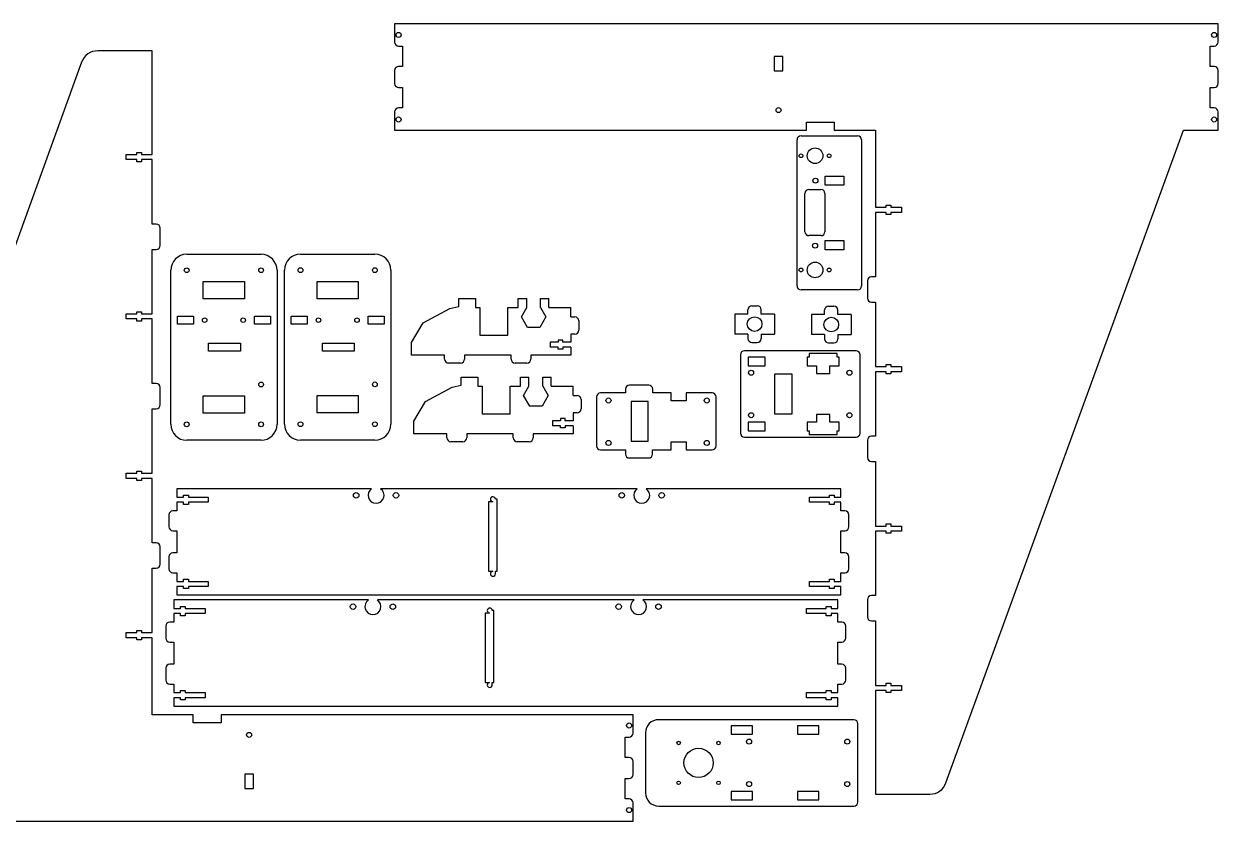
# Model space of a CAD drawing. Header units: millimetres. Extents: x -753 to 1045, y 196 to 851.
# Drawn here: x 146 to 1045, y 196 to 796 of the extents above; entities that cross this region are included whole.
import ezdxf

# ---------------------------------------------------------------- set-up
doc = ezdxf.new("R2010")
doc.units = ezdxf.units.MM

msp = doc.modelspace()

# ---------------------------------------------------------------- linework, layer by layer
at = {"color": 7, "linetype": 'Continuous', "lineweight": 25}
for p, q in [((425.32, 796.05), (425.32, 782.38)), ((1045.32, 796.05), (425.32, 796.05)), ((1045.32, 782.38), (1045.32, 796.05)), ((242.81, 775.76), (201.91, 775.76)), ((242.81, 697.66), (242.81, 775.76)), ((428.32, 779.38), (431.32, 779.38)), ((431.32, 779.38), (431.32, 764.05)), ((1039.32, 779.38), (1042.32, 779.38)), ((1039.32, 764.05), (1039.32, 779.38)), ((189.69, 767.2), (10.82, 275.76)), ((711.11, 771.47), (711.11, 760.63)), ((717.61, 771.47), (711.11, 771.47)), ((717.61, 760.63), (717.61, 771.47)), ((425.32, 761.05), (425.32, 751.05)), ((431.32, 764.05), (428.32, 764.05)), ((711.11, 760.63), (717.61, 760.63)), ((1042.32, 764.05), (1039.32, 764.05)), ((1045.32, 751.05), (1045.32, 761.05)), ((428.32, 748.05), (431.32, 748.05)), ((431.32, 748.05), (431.32, 732.72)), ((1039.32, 748.05), (1042.32, 748.05)), ((1039.32, 732.72), (1039.32, 748.05)), ((425.32, 729.72), (425.32, 716.05)), ((431.32, 732.72), (428.32, 732.72)), ((1042.32, 732.72), (1039.32, 732.72)), ((1045.32, 716.05), (1045.32, 729.72)), ((735.36, 716.05), (735.36, 722.05)), ((735.36, 722.05), (756.36, 722.05)), ((756.36, 722.05), (756.36, 716.05)), ((425.32, 716.05), (735.36, 716.05)), ((731.28, 711.75), (773.93, 711.75)), ((756.36, 716.05), (787.32, 716.05)), ((787.32, 716.05), (787.32, 657.95)), ((840.43, 224.6), (1019.31, 716.05)), ((1019.31, 716.05), (1045.32, 716.05)), ((728.28, 598.75), (728.28, 708.75)), ((776.93, 708.75), (776.93, 598.75)), ((223.31, 697.66), (231.31, 697.66)), ((223.31, 693.86), (223.31, 697.66)), ((231.31, 693.86), (223.31, 693.86)), ((231.31, 699.26), (234.81, 699.26)), ((231.31, 697.66), (231.31, 699.26)), ((231.31, 692.26), (231.31, 693.86)), ((234.81, 699.26), (234.81, 697.66)), ((234.81, 697.66), (242.81, 697.66)), ((242.81, 693.86), (234.81, 693.86)), ((234.81, 693.86), (234.81, 692.26)), ((242.81, 645.26), (242.81, 693.86)), ((234.81, 692.26), (231.31, 692.26)), ((749.56, 674.5), (749.56, 681.5)), ((749.56, 681.5), (763.56, 681.5)), ((763.56, 674.5), (749.56, 674.5)), ((763.56, 681.5), (763.56, 674.5)), ((734.28, 639.59), (734.28, 668.43)), ((737.28, 671.43), (746.28, 671.43)), ((749.28, 668.43), (749.28, 639.59)), ((787.32, 657.95), (795.32, 657.95)), ((795.32, 659.55), (798.82, 659.55)), ((795.32, 657.95), (795.32, 659.55)), ((798.82, 659.55), (798.82, 657.95)), ((798.82, 657.95), (806.82, 657.95)), ((806.82, 657.95), (806.82, 654.15)), ((787.32, 654.15), (787.32, 605.55)), ((795.32, 654.15), (787.32, 654.15)), ((795.32, 652.55), (795.32, 654.15)), ((798.82, 652.55), (795.32, 652.55)), ((798.82, 654.15), (798.82, 652.55)), ((806.82, 654.15), (798.82, 654.15)), ((245.81, 645.26), (242.81, 645.26)), ((248.81, 629.26), (248.81, 642.26)), ((746.28, 636.59), (737.28, 636.59)), ((749.56, 633), (763.56, 633)), ((749.56, 626), (749.56, 633)), ((763.56, 633), (763.56, 626)), ((242.81, 577.66), (242.81, 626.26)), ((242.81, 626.26), (245.81, 626.26)), ((268.78, 622.53), (324.78, 622.53)), ((354.46, 622.62), (410.46, 622.62)), ((763.56, 626), (749.56, 626)), ((256.78, 494.53), (256.78, 610.53)), ((336.78, 610.53), (336.78, 494.53)), ((342.46, 494.62), (342.46, 610.62)), ((422.46, 610.62), (422.46, 494.62)), ((781.32, 602.55), (781.32, 589.55)), ((787.32, 605.55), (784.32, 605.55)), ((281.28, 602.03), (312.28, 602.03)), ((281.28, 589.03), (281.28, 602.03)), ((312.28, 602.03), (312.28, 589.03)), ((366.96, 589.12), (366.96, 602.12)), ((366.96, 602.12), (397.96, 602.12)), ((397.96, 602.12), (397.96, 589.12)), ((773.93, 595.75), (731.28, 595.75)), ((312.28, 589.03), (281.28, 589.03)), ((397.96, 589.12), (366.96, 589.12)), ((473.71, 583.29), (473.71, 589.29)), ((473.71, 589.29), (486.15, 589.29)), ((486.15, 589.29), (486.15, 582.55)), ((518.45, 589.29), (524.8, 589.29)), ((518.45, 582.55), (518.45, 589.29)), ((524.8, 582.51), (524.8, 589.29)), ((535.14, 582.51), (535.14, 589.29)), ((535.14, 589.29), (541.49, 589.29)), ((541.49, 582.55), (541.49, 589.29)), ((784.32, 586.55), (787.32, 586.55)), ((787.32, 586.55), (787.32, 537.95)), ((223.31, 577.66), (231.31, 577.66)), ((223.31, 573.86), (223.31, 577.66)), ((231.31, 579.26), (234.81, 579.26)), ((231.31, 577.66), (231.31, 579.26)), ((234.81, 579.26), (234.81, 577.66)), ((234.81, 577.66), (242.81, 577.66)), ((261.78, 569.93), (261.78, 575.93)), ((261.78, 575.93), (273.78, 575.93)), ((273.78, 575.93), (273.78, 569.93)), ((319.78, 575.93), (331.78, 575.93)), ((319.78, 569.93), (319.78, 575.93)), ((331.78, 575.93), (331.78, 569.93)), ((347.46, 576.02), (359.46, 576.02)), ((347.46, 570.02), (347.46, 576.02)), ((359.46, 576.02), (359.46, 570.02)), ((405.46, 576.02), (417.46, 576.02)), ((405.46, 570.02), (405.46, 576.02)), ((417.46, 576.02), (417.46, 570.02)), ((446.76, 570.92), (466.91, 581.81)), ((466.91, 581.81), (473.71, 583.29)), ((486.15, 582.55), (489.48, 582.55)), ((489.48, 582.55), (489.48, 561.64)), ((510.6, 582.55), (518.45, 582.55)), ((510.6, 561.64), (510.6, 582.55)), ((520.73, 575.46), (524.8, 582.51)), ((525.35, 567.46), (520.73, 575.46)), ((539.21, 575.46), (534.59, 567.46)), ((535.14, 582.51), (539.21, 575.46)), ((541.49, 582.55), (557.97, 582.55)), ((557.97, 575.46), (557.97, 582.55)), ((557.97, 575.46), (560.97, 575.46)), ((681.35, 577.5), (681.35, 562.5)), ((691.35, 577.5), (681.35, 577.5)), ((691.35, 577.5), (691.35, 580.83)), ((694.35, 583.83), (698.35, 583.83)), ((701.35, 577.5), (701.35, 580.83)), ((711.35, 577.5), (701.35, 577.5)), ((711.35, 577.5), (711.35, 562.5)), ((739.07, 577.15), (739.07, 562.15)), ((749.07, 577.15), (739.07, 577.15)), ((749.07, 577.15), (749.07, 580.48)), ((752.07, 583.48), (756.07, 583.48)), ((759.07, 577.15), (759.07, 580.48)), ((769.07, 577.15), (759.07, 577.15)), ((769.07, 577.15), (769.07, 562.15)), ((231.31, 573.86), (223.31, 573.86)), ((231.31, 572.26), (231.31, 573.86)), ((234.81, 572.26), (231.31, 572.26)), ((234.81, 573.86), (234.81, 572.26)), ((242.81, 573.86), (234.81, 573.86)), ((242.81, 525.26), (242.81, 573.86)), ((273.78, 569.93), (261.78, 569.93)), ((331.78, 569.93), (319.78, 569.93)), ((359.46, 570.02), (347.46, 570.02)), ((417.46, 570.02), (405.46, 570.02)), ((437.97, 556.16), (446.76, 570.92)), ((534.59, 567.46), (525.35, 567.46)), ((563.97, 572.46), (563.97, 565.36)), ((489.48, 561.64), (510.6, 561.64)), ((551.94, 558), (548.44, 558)), ((548.44, 558), (548.44, 556.4)), ((551.94, 556.4), (551.94, 558)), ((560.97, 562.36), (557.97, 562.36)), ((557.97, 562.36), (557.97, 556.4)), ((691.35, 562.5), (681.35, 562.5)), ((691.35, 562.5), (691.35, 559.18)), ((701.35, 562.5), (701.35, 559.18)), ((701.35, 562.5), (711.35, 562.5)), ((749.07, 562.15), (739.07, 562.15)), ((749.07, 562.15), (749.07, 558.82)), ((759.07, 562.15), (769.07, 562.15)), ((759.07, 562.15), (759.07, 558.82)), ((285.28, 555.53), (309.28, 555.53)), ((285.28, 549.53), (285.28, 555.53)), ((309.28, 549.53), (285.28, 549.53)), ((309.28, 555.53), (309.28, 549.53)), ((370.96, 555.62), (394.96, 555.62)), ((370.96, 549.62), (370.96, 555.62)), ((394.96, 549.62), (370.96, 549.62)), ((394.96, 555.62), (394.96, 549.62)), ((437.97, 546.64), (437.97, 556.16)), ((548.44, 556.4), (542.42, 556.4)), ((542.42, 556.4), (542.42, 552.6)), ((548.44, 552.6), (542.42, 552.6)), ((548.44, 551), (548.44, 552.6)), ((551.94, 551), (548.44, 551)), ((557.97, 556.4), (551.94, 556.4)), ((551.94, 552.6), (551.94, 551)), ((557.97, 552.6), (551.94, 552.6)), ((557.97, 552.6), (557.97, 546.64)), ((772.71, 549.89), (688.71, 549.89)), ((694.35, 556.18), (698.35, 556.18)), ((752.07, 555.82), (756.07, 555.82)), ((462.97, 546.64), (437.97, 546.64)), ((462.97, 543.64), (462.97, 546.64)), ((474.97, 540.64), (465.97, 540.64)), ((512.97, 546.64), (477.97, 546.64)), ((477.97, 546.64), (477.97, 543.64)), ((512.97, 543.64), (512.97, 546.64)), ((524.97, 540.64), (515.97, 540.64)), ((557.97, 546.64), (527.97, 546.64)), ((527.97, 546.64), (527.97, 543.64)), ((685.71, 546.89), (685.71, 487.89)), ((704.28, 545.17), (691.58, 545.17)), ((691.58, 545.17), (691.58, 538.62)), ((704.28, 538.62), (704.28, 545.17)), ((737.47, 545.14), (735.97, 545.14)), ((735.97, 545.14), (735.97, 538.64)), ((737.47, 547.84), (737.47, 545.14)), ((758.47, 547.84), (737.47, 547.84)), ((758.47, 545.14), (758.47, 547.84)), ((759.97, 545.14), (758.47, 545.14)), ((759.97, 538.64), (759.97, 545.14)), ((775.71, 487.89), (775.71, 546.89)), ((795.32, 539.55), (798.82, 539.55)), ((795.32, 537.95), (795.32, 539.55)), ((798.82, 539.55), (798.82, 537.95)), ((691.58, 538.62), (704.28, 538.62)), ((724.7, 532.29), (711.24, 532.29)), ((711.24, 532.29), (711.24, 502.49)), ((724.7, 502.49), (724.7, 532.29)), ((735.97, 538.64), (742.83, 538.64)), ((742.83, 538.64), (742.83, 532.88)), ((742.83, 532.88), (753.08, 532.88)), ((753.08, 532.88), (753.08, 538.64)), ((753.08, 538.64), (759.97, 538.64)), ((787.32, 537.95), (795.32, 537.95)), ((787.32, 534.15), (787.32, 485.55)), ((795.32, 534.15), (787.32, 534.15)), ((795.32, 532.55), (795.32, 534.15)), ((798.82, 532.55), (795.32, 532.55)), ((798.82, 537.95), (806.82, 537.95)), ((798.82, 534.15), (798.82, 532.55)), ((806.82, 534.15), (798.82, 534.15)), ((806.82, 537.95), (806.82, 534.15)), ((245.81, 525.26), (242.81, 525.26)), ((248.81, 509.26), (248.81, 522.26)), ((448.46, 511.73), (468.61, 522.62)), ((468.61, 522.62), (475.41, 524.1)), ((475.41, 524.1), (475.41, 530.1)), ((475.41, 530.1), (487.85, 530.1)), ((487.85, 530.1), (487.85, 523.36)), ((487.85, 523.36), (491.18, 523.36)), ((491.18, 523.36), (491.18, 502.45)), ((512.3, 502.45), (512.3, 523.36)), ((512.3, 523.36), (520.14, 523.36)), ((520.14, 523.36), (520.14, 530.1)), ((520.14, 530.1), (526.49, 530.1)), ((522.43, 516.28), (526.49, 523.32)), ((526.49, 523.32), (526.49, 530.1)), ((536.84, 523.32), (536.84, 530.1)), ((536.84, 530.1), (543.19, 530.1)), ((536.84, 523.32), (540.9, 516.28)), ((543.19, 523.36), (543.19, 530.1)), ((543.19, 523.36), (559.67, 523.36)), ((559.67, 516.28), (559.67, 523.36)), ((616.65, 523.98), (602.08, 523.98)), ((281.28, 516.03), (312.28, 516.03)), ((281.28, 503.03), (281.28, 516.03)), ((312.28, 516.03), (312.28, 503.03)), ((366.96, 516.12), (397.96, 516.12)), ((366.96, 503.12), (366.96, 516.12)), ((397.96, 516.12), (397.96, 503.12)), ((527.05, 508.28), (522.43, 516.28)), ((540.9, 516.28), (536.28, 508.28)), ((559.67, 516.28), (562.67, 516.28)), ((565.67, 513.28), (565.67, 506.18)), ((577.32, 515.13), (577.32, 478.26)), ((599.08, 518.13), (580.32, 518.13)), ((599.08, 520.98), (599.08, 518.13)), ((619.65, 518.13), (619.65, 520.98)), ((633.57, 518.13), (619.65, 518.13)), ((633.57, 512.12), (633.57, 518.13)), ((664.32, 518.13), (644.82, 518.13)), ((644.82, 518.13), (644.82, 512.12)), ((667.32, 478.26), (667.32, 515.13)), ((242.81, 506.26), (245.81, 506.26)), ((242.81, 457.66), (242.81, 506.26)), ((439.67, 496.97), (448.46, 511.73)), ((536.28, 508.28), (527.05, 508.28)), ((616.32, 511.6), (603.32, 511.6)), ((603.32, 511.6), (603.32, 481.8)), ((616.32, 481.8), (616.32, 511.6)), ((644.82, 512.12), (633.57, 512.12)), ((312.28, 503.03), (281.28, 503.03)), ((397.96, 503.12), (366.96, 503.12)), ((439.67, 487.45), (439.67, 496.97)), ((491.18, 502.45), (512.3, 502.45)), ((544.12, 497.21), (544.12, 493.41)), ((550.14, 497.21), (544.12, 497.21)), ((550.14, 498.81), (550.14, 497.21)), ((553.64, 498.81), (550.14, 498.81)), ((553.64, 497.21), (553.64, 498.81)), ((559.67, 497.21), (553.64, 497.21)), ((562.67, 503.18), (559.67, 503.18)), ((559.67, 503.18), (559.67, 497.21)), ((704.28, 496.17), (691.58, 496.17)), ((691.58, 496.17), (691.58, 489.62)), ((704.28, 489.62), (704.28, 496.17)), ((711.24, 502.49), (724.7, 502.49)), ((735.97, 496.14), (735.97, 489.64)), ((742.83, 496.14), (735.97, 496.14)), ((753.08, 501.9), (742.83, 501.9)), ((742.83, 501.9), (742.83, 496.14)), ((753.08, 496.14), (753.08, 501.9)), ((759.97, 496.14), (753.08, 496.14)), ((759.97, 489.64), (759.97, 496.14)), ((464.67, 487.45), (439.67, 487.45)), ((464.67, 484.45), (464.67, 487.45)), ((514.67, 487.45), (479.67, 487.45)), ((479.67, 487.45), (479.67, 484.45)), ((514.67, 484.45), (514.67, 487.45)), ((559.67, 487.45), (529.67, 487.45)), ((529.67, 487.45), (529.67, 484.45)), ((550.14, 493.41), (544.12, 493.41)), ((550.14, 491.81), (550.14, 493.41)), ((553.64, 491.81), (550.14, 491.81)), ((553.64, 493.41), (553.64, 491.81)), ((559.67, 493.41), (553.64, 493.41)), ((559.67, 493.41), (559.67, 487.45)), ((691.58, 489.62), (704.28, 489.62)), ((735.97, 489.64), (737.47, 489.64)), ((737.47, 489.64), (737.47, 486.94)), ((737.47, 486.94), (758.47, 486.94)), ((758.47, 486.94), (758.47, 489.64)), ((758.47, 489.64), (759.97, 489.64)), ((787.32, 485.55), (784.32, 485.55)), ((324.78, 482.53), (268.78, 482.53)), ((410.46, 482.62), (354.46, 482.62)), ((476.67, 481.45), (467.67, 481.45)), ((526.67, 481.45), (517.67, 481.45)), ((603.32, 481.8), (616.32, 481.8)), ((633.57, 481.28), (644.82, 481.28)), ((633.57, 475.26), (633.57, 481.28)), ((644.82, 481.28), (644.82, 475.26)), ((688.71, 484.89), (772.71, 484.89)), ((781.32, 482.55), (781.32, 469.55)), ((580.32, 475.26), (599.13, 475.26)), ((599.13, 475.26), (599.13, 472.18)), ((602.13, 469.18), (616.51, 469.18)), ((619.51, 475.26), (633.57, 475.26)), ((619.51, 472.18), (619.51, 475.26)), ((644.82, 475.26), (664.32, 475.26)), ((231.31, 457.66), (231.31, 459.26)), ((231.31, 459.26), (234.81, 459.26)), ((234.81, 459.26), (234.81, 457.66)), ((784.32, 466.55), (787.32, 466.55)), ((787.32, 466.55), (787.32, 417.95)), ((223.31, 457.66), (231.31, 457.66)), ((223.31, 453.86), (223.31, 457.66)), ((231.31, 453.86), (223.31, 453.86)), ((231.31, 452.26), (231.31, 453.86)), ((234.81, 452.26), (231.31, 452.26)), ((234.81, 457.66), (242.81, 457.66)), ((242.81, 453.86), (234.81, 453.86)), ((234.81, 453.86), (234.81, 452.26)), ((242.81, 405.26), (242.81, 453.86)), ((261.35, 446.06), (261.35, 439.63)), ((408.03, 446.06), (261.35, 446.06)), ((266.35, 441.23), (270.05, 441.23)), ((266.35, 439.63), (266.35, 441.23)), ((270.05, 441.23), (270.05, 439.63)), ((608.03, 446.06), (414.67, 446.06)), ((761.35, 446.06), (614.67, 446.06)), ((752.65, 439.63), (752.65, 441.23)), ((752.65, 441.23), (756.35, 441.23)), ((756.35, 441.23), (756.35, 439.63)), ((761.35, 439.63), (761.35, 446.06)), ((261.35, 439.63), (266.35, 439.63)), ((261.35, 435.83), (261.35, 429.39)), ((266.35, 435.83), (261.35, 435.83)), ((266.35, 434.23), (266.35, 435.83)), ((270.05, 434.23), (266.35, 434.23)), ((270.05, 439.63), (285.05, 439.63)), ((270.05, 435.83), (270.05, 434.23)), ((285.05, 435.83), (270.05, 435.83)), ((285.05, 439.63), (285.05, 435.83)), ((499.19, 436.16), (495.94, 436.16)), ((495.94, 436.16), (495.94, 383.96)), ((502.44, 438.06), (501.22, 438.06)), ((502.44, 383.96), (502.44, 438.06)), ((737.65, 439.63), (752.65, 439.63)), ((737.65, 435.83), (737.65, 439.63)), ((752.65, 435.83), (737.65, 435.83)), ((752.65, 434.23), (752.65, 435.83)), ((756.35, 434.23), (752.65, 434.23)), ((756.35, 439.63), (761.35, 439.63)), ((756.35, 435.83), (756.35, 434.23)), ((761.35, 435.83), (756.35, 435.83)), ((761.35, 429.39), (761.35, 435.83)), ((255.35, 426.39), (255.35, 417.39)), ((261.35, 429.39), (258.35, 429.39)), ((764.35, 429.39), (761.35, 429.39)), ((767.35, 417.39), (767.35, 426.39)), ((258.35, 414.39), (261.35, 414.39)), ((261.35, 414.39), (261.35, 397.73)), ((761.35, 414.39), (764.35, 414.39)), ((761.35, 397.73), (761.35, 414.39)), ((787.32, 417.95), (795.32, 417.95)), ((787.32, 414.15), (787.32, 365.55)), ((795.32, 414.15), (787.32, 414.15)), ((795.32, 419.55), (798.82, 419.55)), ((795.32, 417.95), (795.32, 419.55)), ((795.32, 412.55), (795.32, 414.15)), ((798.82, 419.55), (798.82, 417.95)), ((798.82, 417.95), (806.82, 417.95)), ((798.82, 414.15), (798.82, 412.55)), ((806.82, 414.15), (798.82, 414.15)), ((806.82, 417.95), (806.82, 414.15)), ((245.81, 405.26), (242.81, 405.26)), ((798.82, 412.55), (795.32, 412.55)), ((248.81, 389.26), (248.81, 402.26)), ((261.35, 397.73), (258.35, 397.73)), ((764.35, 397.73), (761.35, 397.73)), ((255.35, 394.73), (255.35, 385.73)), ((767.35, 385.73), (767.35, 394.73)), ((242.81, 386.26), (245.81, 386.26)), ((242.81, 337.66), (242.81, 386.26)), ((258.35, 382.73), (261.35, 382.73)), ((261.35, 382.73), (261.35, 376.29)), ((266.35, 377.89), (270.05, 377.89)), ((266.35, 376.29), (266.35, 377.89)), ((270.05, 377.89), (270.05, 376.29)), ((495.94, 383.96), (499.19, 383.96)), ((501.22, 382.06), (501.22, 383.96)), ((501.22, 383.96), (502.44, 383.96)), ((752.65, 376.29), (752.65, 377.89)), ((752.65, 377.89), (756.35, 377.89)), ((756.35, 377.89), (756.35, 376.29)), ((761.35, 382.73), (764.35, 382.73)), ((761.35, 376.29), (761.35, 382.73)), ((261.35, 376.29), (266.35, 376.29)), ((261.35, 372.49), (261.35, 366.06)), ((266.35, 372.49), (261.35, 372.49)), ((266.35, 370.89), (266.35, 372.49)), ((270.05, 370.89), (266.35, 370.89)), ((270.05, 376.29), (285.05, 376.29)), ((270.05, 372.49), (270.05, 370.89)), ((285.05, 372.49), (270.05, 372.49)), ((285.05, 376.29), (285.05, 372.49)), ((737.65, 376.29), (752.65, 376.29)), ((737.65, 372.49), (737.65, 376.29)), ((752.65, 372.49), (737.65, 372.49)), ((752.65, 370.89), (752.65, 372.49)), ((756.35, 370.89), (752.65, 370.89)), ((756.35, 376.29), (761.35, 376.29)), ((756.35, 372.49), (756.35, 370.89)), ((761.35, 372.49), (756.35, 372.49)), ((761.35, 366.06), (761.35, 372.49)), ((259, 362.26), (259, 355.83)), ((405.68, 362.26), (259, 362.26)), ((261.35, 366.06), (761.35, 366.06)), ((605.68, 362.26), (412.32, 362.26)), ((759, 362.26), (612.32, 362.26)), ((759, 355.83), (759, 362.26)), ((781.32, 362.55), (781.32, 349.55)), ((787.32, 365.55), (784.32, 365.55)), ((259, 355.83), (264, 355.83)), ((264, 352.03), (259, 352.03)), ((259, 352.03), (259, 345.6)), ((264, 357.43), (267.7, 357.43)), ((264, 355.83), (264, 357.43)), ((264, 350.43), (264, 352.03)), ((267.7, 357.43), (267.7, 355.83)), ((267.7, 355.83), (282.7, 355.83)), ((267.7, 352.03), (267.7, 350.43)), ((282.7, 352.03), (267.7, 352.03)), ((282.7, 355.83), (282.7, 352.03)), ((493.59, 352.36), (493.59, 300.16)), ((496.84, 352.36), (493.59, 352.36)), ((500.09, 354.26), (498.87, 354.26)), ((500.09, 300.16), (500.09, 354.26)), ((735.3, 355.83), (750.3, 355.83)), ((735.3, 352.03), (735.3, 355.83)), ((750.3, 352.03), (735.3, 352.03)), ((750.3, 357.43), (754, 357.43)), ((750.3, 355.83), (750.3, 357.43)), ((750.3, 350.43), (750.3, 352.03)), ((754, 357.43), (754, 355.83)), ((754, 355.83), (759, 355.83)), ((754, 352.03), (754, 350.43)), ((759, 352.03), (754, 352.03)), ((759, 345.6), (759, 352.03)), ((253, 342.6), (253, 333.6)), ((259, 345.6), (256, 345.6)), ((267.7, 350.43), (264, 350.43)), ((754, 350.43), (750.3, 350.43)), ((762, 345.6), (759, 345.6)), ((765, 333.6), (765, 342.6)), ((784.32, 346.55), (787.32, 346.55)), ((787.32, 346.55), (787.32, 297.95)), ((223.31, 337.66), (231.31, 337.66)), ((223.31, 333.86), (223.31, 337.66)), ((231.31, 333.86), (223.31, 333.86)), ((231.31, 339.26), (234.81, 339.26)), ((231.31, 337.66), (231.31, 339.26)), ((231.31, 332.26), (231.31, 333.86)), ((234.81, 339.26), (234.81, 337.66)), ((234.81, 337.66), (242.81, 337.66)), ((234.81, 333.86), (234.81, 332.26)), ((242.81, 333.86), (234.81, 333.86)), ((242.81, 275.76), (242.81, 333.86)), ((234.81, 332.26), (231.31, 332.26)), ((256, 330.6), (259, 330.6)), ((259, 330.6), (259, 313.93)), ((759, 330.6), (762, 330.6)), ((759, 313.93), (759, 330.6)), ((253, 310.93), (253, 301.93)), ((259, 313.93), (256, 313.93)), ((762, 313.93), (759, 313.93)), ((765, 301.93), (765, 310.93)), ((256, 298.93), (259, 298.93)), ((259, 298.93), (259, 292.5)), ((493.59, 300.16), (496.84, 300.16)), ((498.87, 298.27), (498.87, 300.16)), ((498.87, 300.16), (500.09, 300.16)), ((759, 298.93), (762, 298.93)), ((759, 292.5), (759, 298.93)), ((787.32, 297.95), (795.32, 297.95)), ((795.32, 299.55), (798.82, 299.55)), ((795.32, 297.95), (795.32, 299.55)), ((798.82, 299.55), (798.82, 297.95)), ((798.82, 297.95), (806.82, 297.95)), ((806.82, 297.95), (806.82, 294.15)), ((259, 292.5), (264, 292.5)), ((264, 288.7), (259, 288.7)), ((259, 288.7), (259, 282.26)), ((264, 294.1), (267.7, 294.1)), ((264, 292.5), (264, 294.1)), ((264, 287.1), (264, 288.7)), ((267.7, 294.1), (267.7, 292.5)), ((267.7, 292.5), (282.7, 292.5)), ((282.7, 288.7), (267.7, 288.7)), ((267.7, 288.7), (267.7, 287.1)), ((282.7, 292.5), (282.7, 288.7)), ((735.3, 292.5), (750.3, 292.5)), ((735.3, 288.7), (735.3, 292.5)), ((750.3, 288.7), (735.3, 288.7)), ((750.3, 292.5), (750.3, 294.1)), ((750.3, 294.1), (754, 294.1)), ((750.3, 287.1), (750.3, 288.7)), ((754, 294.1), (754, 292.5)), ((754, 292.5), (759, 292.5)), ((759, 288.7), (754, 288.7)), ((754, 288.7), (754, 287.1)), ((759, 282.26), (759, 288.7)), ((787.32, 294.15), (787.32, 216.05)), ((795.32, 294.15), (787.32, 294.15)), ((795.32, 292.55), (795.32, 294.15)), ((798.82, 292.55), (795.32, 292.55)), ((798.82, 294.15), (798.82, 292.55)), ((806.82, 294.15), (798.82, 294.15)), ((259, 282.26), (759, 282.26)), ((267.7, 287.1), (264, 287.1)), ((754, 287.1), (750.3, 287.1)), ((273.76, 275.76), (242.81, 275.76)), ((273.76, 269.76), (273.76, 275.76)), ((294.76, 269.76), (273.76, 269.76)), ((294.76, 275.76), (294.76, 269.76)), ((604.81, 275.76), (294.76, 275.76)), ((604.81, 262.09), (604.81, 275.76)), ((771.15, 272.11), (624.15, 272.11)), ((614.15, 262.11), (614.15, 217.11)), ((694.65, 267.41), (678.65, 267.41)), ((678.65, 267.41), (678.65, 261.21)), ((678.65, 261.21), (694.65, 261.21)), ((694.65, 261.21), (694.65, 267.41)), ((744.65, 267.41), (728.65, 267.41)), ((728.65, 267.41), (728.65, 261.21)), ((728.65, 261.21), (744.65, 261.21)), ((744.65, 261.21), (744.65, 267.41)), ((774.15, 210.11), (774.15, 269.11)), ((598.81, 243.76), (598.81, 259.09)), ((598.81, 259.09), (601.81, 259.09)), ((601.81, 243.76), (598.81, 243.76)), ((604.81, 230.76), (604.81, 240.76)), ((319.02, 231.18), (312.52, 231.18)), ((312.52, 231.18), (312.52, 220.34)), ((319.02, 220.34), (319.02, 231.18)), ((598.81, 227.76), (601.81, 227.76)), ((598.81, 212.43), (598.81, 227.76)), ((312.52, 220.34), (319.02, 220.34)), ((678.65, 218.01), (678.65, 211.81)), ((694.65, 218.01), (678.65, 218.01)), ((694.65, 211.81), (694.65, 218.01)), ((728.65, 218.01), (728.65, 211.81)), ((744.65, 218.01), (728.65, 218.01)), ((744.65, 211.81), (744.65, 218.01)), ((787.32, 216.05), (828.22, 216.05)), ((601.81, 212.43), (598.81, 212.43)), ((604.81, 195.76), (604.81, 209.43)), ((624.15, 207.11), (771.15, 207.11)), ((678.65, 211.81), (694.65, 211.81)), ((728.65, 211.81), (744.65, 211.81)), ((-15.19, 195.76), (604.81, 195.76))]:
    msp.add_line(p, q, dxfattribs=at)
for centre, radius in [((428.32, 787.72), 1.9), ((1042.32, 787.72), 1.9), ((714.36, 731.1), 1.9), ((428.32, 724.05), 1.9), ((1042.32, 724.05), 1.9), ((741.88, 696.75), 5.9), ((731.28, 696.75), 1.4), ((752.48, 696.75), 1.4), ((742.14, 678), 1.9), ((741.88, 629.05), 1.9), ((268.78, 610.53), 1.8), ((324.78, 610.53), 1.8), ((354.46, 610.62), 1.8), ((410.46, 610.62), 1.8), ((731.28, 610.75), 1.4), ((741.88, 610.75), 5.9), ((752.48, 610.75), 1.4), ((696.35, 570), 5.5), ((282.28, 572.93), 1.7), ((311.28, 572.93), 1.7), ((367.96, 573.02), 1.7), ((396.96, 573.02), 1.7), ((754.07, 569.65), 5.5), ((693.71, 533.39), 1.9), ((767.71, 533.39), 1.9), ((324.78, 524.53), 1.8), ((410.46, 524.62), 1.8), ((586.36, 512.46), 1.9), ((660.32, 512.46), 1.9), ((268.78, 494.53), 1.8), ((324.78, 494.53), 1.8), ((354.46, 494.62), 1.8), ((410.46, 494.62), 1.8), ((693.71, 501.39), 1.9), ((767.71, 501.39), 1.9), ((586.36, 480.51), 1.9), ((660.32, 480.51), 1.9), ((396.35, 441.06), 2.08), ((426.35, 441.06), 2.08), ((596.35, 441.06), 2.08), ((626.35, 441.06), 2.08), ((394, 357.26), 2.08), ((424, 357.26), 2.08), ((594, 357.26), 2.08), ((624, 357.26), 2.08), ((315.77, 260.7), 1.9), ((601.81, 267.75), 1.9), ((639.15, 254.61), 1.35), ((669.15, 254.61), 1.35), ((692.15, 255.66), 1.9), ((766.15, 255.66), 1.9), ((654.15, 239.61), 11), ((639.15, 224.61), 1.35), ((669.15, 224.61), 1.35), ((692.15, 223.66), 1.9), ((766.15, 223.66), 1.9), ((601.81, 204.09), 1.9)]:
    msp.add_circle(centre, radius, dxfattribs=at)
for centre, radius, start, end in [((428.32, 782.38), 3, 180, 270), ((1042.32, 782.38), 3, 270, 360), ((201.91, 762.76), 13, 90, 160), ((428.32, 761.05), 3, 90, 180), ((1042.32, 761.05), 3, 360, 90), ((428.32, 751.05), 3, 180, 270), ((1042.32, 751.05), 3, 270, 0), ((428.32, 729.72), 3, 90, 180), ((1042.32, 729.72), 3, 360, 90), ((731.28, 708.75), 3, 90, 180), ((773.93, 708.75), 3, 0, 90), ((737.28, 668.43), 3, 90, 180), ((746.28, 668.43), 3, 0, 90), ((245.81, 642.26), 3, 0, 90), ((737.28, 639.59), 3, 180, 270), ((746.28, 639.59), 3, 270, 0), ((245.81, 629.26), 3, 270, 0), ((268.78, 610.53), 12, 90, 180), ((324.78, 610.53), 12, 0, 90), ((354.46, 610.62), 12, 90, 180), ((410.46, 610.62), 12, 0, 90), ((784.32, 602.55), 3, 90, 180), ((731.28, 598.75), 3, 180, 270), ((773.93, 598.75), 3, 270, 360), ((784.32, 589.55), 3, 180, 270), ((560.97, 572.46), 3, 360, 90), ((694.35, 580.83), 3, 90, 180), ((698.35, 580.83), 3, 0, 90), ((752.07, 580.48), 3, 90, 180), ((756.07, 580.48), 3, 360, 90), ((560.97, 565.36), 3, 270, 360), ((694.35, 559.18), 3, 180, 270), ((698.35, 559.18), 3, 270, 360), ((752.07, 558.82), 3, 180, 270), ((756.07, 558.82), 3, 270, 0), ((688.71, 546.89), 3, 90, 180), ((772.71, 546.89), 3, 0, 90), ((465.97, 543.64), 3, 180, 270), ((474.97, 543.64), 3, 270, 360), ((515.97, 543.64), 3, 180, 270), ((524.97, 543.64), 3, 270, 0), ((245.81, 522.26), 3, 0, 90), ((602.08, 520.98), 3, 90, 180), ((616.65, 520.98), 3, 0, 90), ((562.67, 513.28), 3, 0, 90), ((580.32, 515.13), 3, 90, 180), ((664.32, 515.13), 3, 360, 90), ((245.81, 509.26), 3, 270, 360), ((562.67, 506.18), 3, 270, 0), ((268.78, 494.53), 12, 180, 270), ((324.78, 494.53), 12, 270, 0), ((354.46, 494.62), 12, 180, 270), ((410.46, 494.62), 12, 270, 0), ((688.71, 487.89), 3, 180, 270), ((772.71, 487.89), 3, 270, 360), ((784.32, 482.55), 3, 90, 180), ((467.67, 484.45), 3, 180, 270), ((476.67, 484.45), 3, 270, 0), ((517.67, 484.45), 3, 180, 270), ((526.67, 484.45), 3, 270, 360), ((580.32, 478.26), 3, 180, 270), ((664.32, 478.26), 3, 270, 0), ((602.13, 472.18), 3, 180, 270), ((616.51, 472.18), 3, 270, 0), ((784.32, 469.55), 3, 180, 270), ((411.35, 441.06), 6, 123.55731, 56.44269), ((611.35, 441.06), 6, 123.55731, 56.44269), ((499.32, 438.06), 1.9, 0, 266.22782), ((258.35, 426.39), 3, 90, 180), ((764.35, 426.39), 3, 0, 90), ((258.35, 417.39), 3, 180, 270), ((764.35, 417.39), 3, 270, 0), ((245.81, 402.26), 3, 0, 90), ((258.35, 394.73), 3, 90, 180), ((764.35, 394.73), 3, 0, 90), ((245.81, 389.26), 3, 270, 0), ((258.35, 385.73), 3, 180, 270), ((499.32, 382.06), 1.9, 93.77218, 0), ((764.35, 385.73), 3, 270, 0), ((409, 357.26), 6, 123.55731, 56.44269), ((609, 357.26), 6, 123.55731, 56.44269), ((784.32, 362.55), 3, 90, 180), ((496.97, 354.26), 1.9, 0, 266.22782), ((256, 342.6), 3, 90, 180), ((762, 342.6), 3, 360, 90), ((784.32, 349.55), 3, 180, 270), ((256, 333.6), 3, 180, 270), ((762, 333.6), 3, 270, 360), ((256, 310.93), 3, 90, 180), ((762, 310.93), 3, 0, 90), ((256, 301.93), 3, 180, 270), ((496.97, 298.27), 1.9, 93.77218, 0), ((762, 301.93), 3, 270, 360), ((624.15, 262.11), 10, 90, 180), ((771.15, 269.11), 3, 360, 90), ((601.81, 262.09), 3, 270, 0), ((601.81, 240.76), 3, 0, 90), ((601.81, 230.76), 3, 270, 0), ((624.15, 217.11), 10, 180, 270), ((828.22, 229.05), 13, 270, 340), ((601.81, 209.43), 3, 0, 90), ((771.15, 210.11), 3, 270, 360)]:
    msp.add_arc(centre, radius, start, end, dxfattribs=at)

doc.saveas('drawing.dxf')
